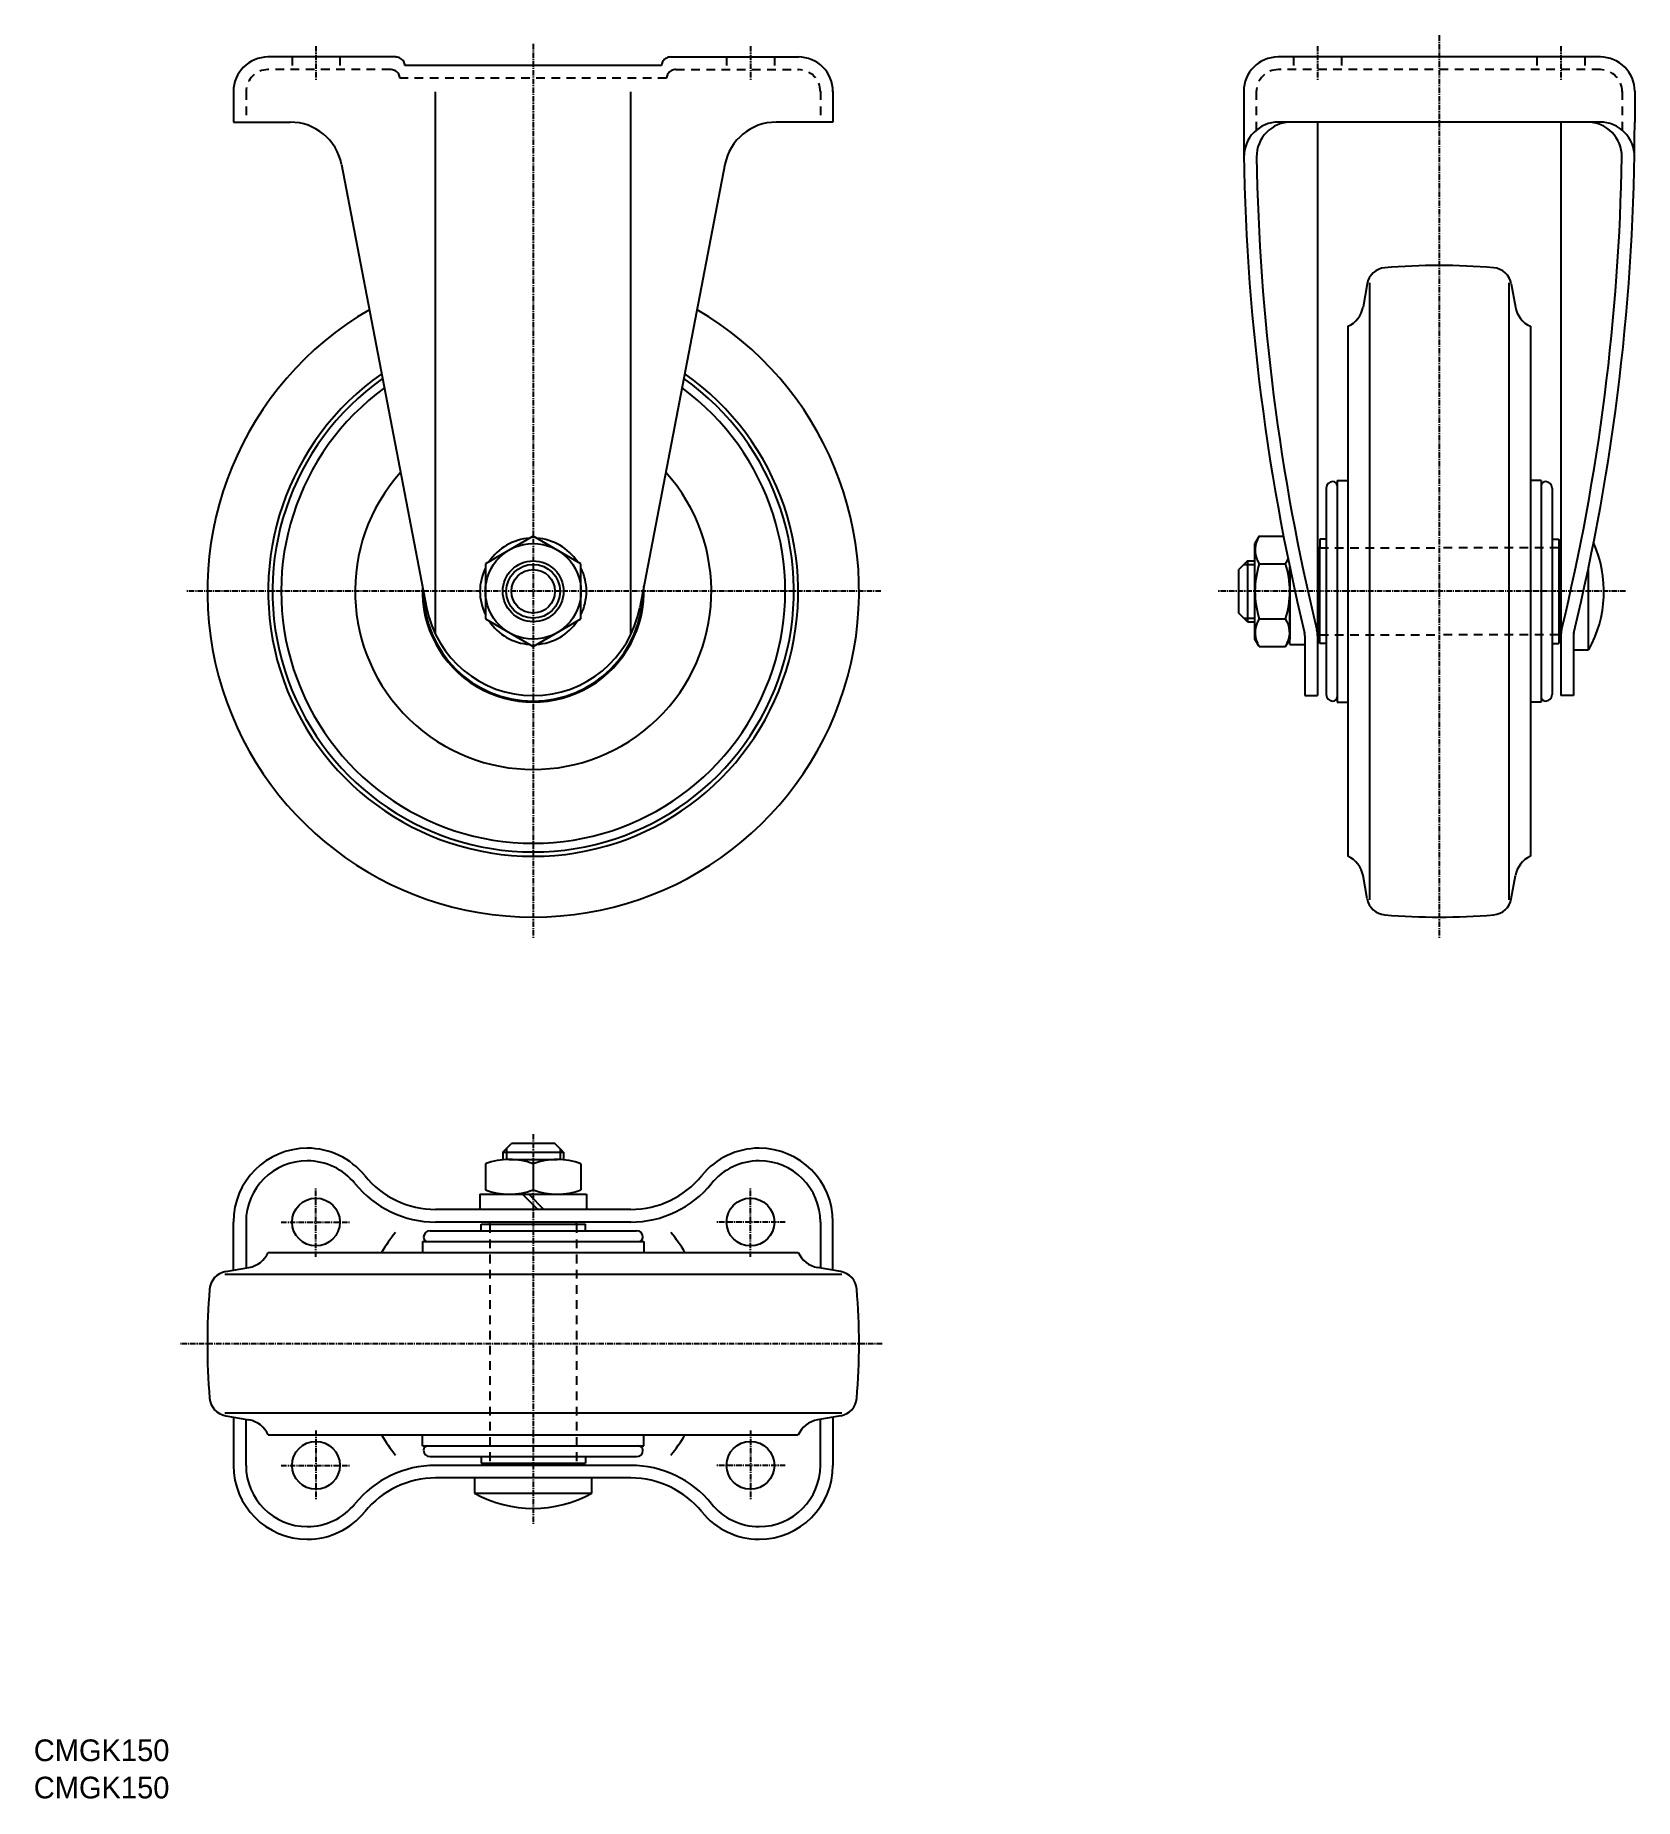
# Model space of a CAD drawing. Extents: x 0 to 368, y 0 to 406.
import ezdxf

# ---------------------------------------------------------------- set-up
doc = ezdxf.new("R2010")
doc.units = 0
doc.linetypes.add('CENTER', pattern=[2, 1.25, -0.25, 0.25, -0.25])
doc.linetypes.add('DASHED', pattern=[3.5, 2, -1.5])
doc.layers.get('0').update_dxf_attribs({"linetype": 'CONTINUOUS'})
doc.layers.add('CENTER', color=1, linetype='CENTER')

msp = doc.modelspace()

# ---------------------------------------------------------------- linework, layer by layer
at = {"color": 7, "linetype": 'CONTINUOUS'}
for p, q in [((83.24, 400.86), (53.84, 400.86)), ((144.5, 398.86), (85.39, 398.86)), ((146.64, 400.86), (176.04, 400.86)), ((360.56, 400.86), (286.46, 400.86)), ((45.94, 392.96), (45.94, 385.86)), ((92.44, 267.96), (92.44, 392.86)), ((137.44, 267.96), (137.44, 392.86)), ((183.94, 392.96), (183.94, 385.86)), ((278.46, 392.96), (278.46, 385.86)), ((368.46, 392.96), (368.46, 385.86)), ((45.94, 385.86), (59.03, 385.86)), ((183.94, 385.86), (170.86, 385.86)), ((360.5, 385.86), (286.43, 385.86)), ((295.46, 385.86), (295.46, 253.86)), ((351.46, 385.86), (351.46, 253.86)), ((70.81, 376.12), (90.39, 274.14)), ((159.07, 376.12), (139.5, 274.14)), ((306.87, 348.63), (305.93, 343.29)), ((307.46, 206.86), (307.46, 348.86)), ((339.46, 348.86), (339.46, 206.86)), ((340.06, 348.63), (341, 343.29)), ((302.46, 338.86), (302.46, 216.86)), ((344.46, 338.86), (344.46, 216.86)), ((297.46, 301.61), (297.46, 254.11)), ((299.96, 303.36), (302.46, 303.36)), ((299.96, 303.36), (299.96, 252.36)), ((346.96, 303.36), (344.46, 303.36)), ((346.96, 303.36), (346.96, 252.36)), ((349.46, 301.61), (349.46, 254.11)), ((114.94, 290.56), (103.94, 284.21)), ((125.94, 284.21), (114.94, 290.56)), ((282.06, 290.56), (281.06, 288.86)), ((281.06, 266.86), (281.06, 288.86)), ((282.06, 290.56), (287.63, 290.56)), ((297.46, 289.86), (295.96, 289.86)), ((295.96, 289.86), (295.96, 287.86)), ((349.46, 289.86), (350.96, 289.86)), ((350.96, 289.86), (350.96, 287.86)), ((103.94, 284.21), (103.94, 271.51)), ((125.94, 271.51), (125.94, 284.21)), ((279.36, 284.86), (277.36, 282.86)), ((279.36, 284.86), (281.06, 284.86)), ((279.36, 284.86), (279.36, 270.86)), ((282.06, 284.21), (288.06, 284.21)), ((295.96, 287.86), (295.46, 287.86)), ((295.96, 265.86), (295.96, 287.86)), ((350.96, 287.86), (351.46, 287.86)), ((350.96, 287.86), (350.96, 265.86)), ((277.36, 272.86), (277.36, 282.86)), ((289.06, 265.61), (289.06, 283.45)), ((289.06, 281.84), (289.06, 266.86)), ((357.86, 264.36), (357.86, 283.45)), ((279.36, 270.86), (277.36, 272.86)), ((103.94, 271.51), (114.94, 265.16)), ((114.94, 265.16), (125.94, 271.51)), ((279.36, 270.86), (281.06, 270.86)), ((282.06, 271.51), (288.06, 271.51)), ((282.06, 265.16), (281.06, 266.86)), ((282.06, 265.16), (288.06, 265.16)), ((288.06, 265.16), (289.06, 266.86)), ((289.06, 265.61), (292.56, 265.61)), ((292.56, 267.61), (292.56, 253.86)), ((295.96, 267.86), (295.46, 267.86)), ((297.46, 265.86), (295.96, 265.86)), ((349.46, 265.86), (350.96, 265.86)), ((350.96, 267.86), (351.46, 267.86)), ((354.36, 267.61), (354.36, 253.86)), ((354.36, 264.36), (357.86, 264.36)), ((292.56, 253.86), (295.46, 253.86)), ((299.96, 252.36), (302.46, 252.36)), ((346.96, 252.36), (344.46, 252.36)), ((354.36, 253.86), (351.46, 253.86)), ((306.87, 207.08), (305.93, 212.42)), ((340.06, 207.08), (341, 212.42)), ((107.94, 148.77), (109.94, 150.77)), ((119.94, 150.77), (109.94, 150.77)), ((121.94, 148.77), (119.94, 150.77)), ((62.94, 149.67), (62.95, 149.67)), ((62.94, 146.77), (62.95, 146.77)), ((107.94, 148.77), (121.94, 148.77)), ((107.94, 148.77), (107.94, 147)), ((109.44, 147.07), (120.44, 147.07)), ((121.94, 148.77), (121.94, 147)), ((166.94, 149.67), (166.94, 149.67)), ((166.94, 146.77), (166.94, 146.77)), ((103.94, 146.07), (103.94, 140.07)), ((114.94, 146.07), (114.94, 140.07)), ((125.94, 146.07), (125.94, 140.07)), ((102.69, 139.07), (127.19, 139.07)), ((102.69, 139.07), (102.69, 135.57)), ((112.49, 139.07), (115.99, 135.57)), ((113.9, 139.07), (117.4, 135.57)), ((127.19, 139.07), (127.19, 135.57)), ((137.4, 135.57), (92.49, 135.57)), ((45.94, 121.58), (45.94, 132.67)), ((48.84, 132.67), (48.84, 122.09)), ((91.19, 130.67), (138.69, 130.67)), ((137.4, 132.67), (92.49, 132.67)), ((102.94, 130.67), (102.94, 132.17)), ((102.94, 132.17), (126.94, 132.17)), ((104.94, 132.17), (104.94, 132.67)), ((124.94, 132.17), (124.94, 132.67)), ((126.94, 130.67), (126.94, 132.17)), ((181.04, 132.67), (181.04, 122.09)), ((183.94, 121.58), (183.94, 132.67)), ((89.44, 128.17), (89.44, 125.67)), ((89.44, 128.17), (140.44, 128.17)), ((140.44, 128.17), (140.44, 125.67)), ((44.17, 121.27), (49.51, 122.21)), ((53.94, 125.67), (175.94, 125.67)), ((185.72, 121.27), (180.38, 122.21)), ((43.94, 120.67), (185.94, 120.67)), ((185.94, 88.67), (43.94, 88.67)), ((44.17, 88.08), (49.51, 87.14)), ((45.94, 87.77), (45.94, 76.67)), ((48.84, 76.67), (48.84, 87.25)), ((185.72, 88.08), (180.38, 87.14)), ((181.04, 76.67), (181.04, 87.25)), ((183.94, 87.77), (183.94, 76.67)), ((53.94, 83.67), (175.94, 83.67)), ((89.44, 81.17), (89.44, 83.67)), ((140.44, 81.17), (140.44, 83.67)), ((89.44, 81.17), (140.44, 81.17)), ((91.19, 78.67), (138.69, 78.67)), ((102.94, 78.67), (102.94, 77.17)), ((102.94, 77.17), (126.94, 77.17)), ((104.94, 77.17), (104.94, 76.67)), ((124.94, 77.17), (124.94, 76.67)), ((126.94, 78.67), (126.94, 77.17)), ((137.4, 76.67), (92.49, 76.67)), ((137.4, 73.77), (92.49, 73.77)), ((101.44, 73.77), (101.44, 70.27)), ((128.44, 70.27), (128.44, 73.77)), ((101.44, 70.27), (128.44, 70.27)), ((166.94, 62.57), (166.94, 62.57)), ((166.94, 59.67), (166.94, 59.67))]:
    msp.add_line(p, q, dxfattribs=at)
at = {"color": 3, "linetype": 'DASHED'}
for p, q in [((82.1, 397.96), (53.84, 397.96)), ((59.44, 400.86), (59.44, 397.96)), ((70.44, 400.86), (70.44, 397.96)), ((147.79, 397.96), (176.04, 397.96)), ((159.44, 400.86), (159.44, 397.96)), ((170.44, 400.86), (170.44, 397.96)), ((360.56, 397.96), (286.46, 397.96)), ((289.96, 400.86), (289.96, 397.96)), ((300.96, 400.86), (300.96, 397.96)), ((345.96, 400.86), (345.96, 397.96)), ((356.96, 400.86), (356.96, 397.96)), ((145.64, 395.96), (84.25, 395.96)), ((48.84, 392.96), (48.84, 385.86)), ((181.04, 392.96), (181.04, 385.86)), ((281.36, 392.96), (281.36, 384.02)), ((365.56, 392.96), (365.56, 384.02)), ((295.96, 287.86), (323.46, 287.86)), ((350.96, 287.86), (323.46, 287.86)), ((295.96, 267.86), (323.46, 267.86)), ((350.96, 267.86), (323.46, 267.86)), ((104.94, 132.17), (104.94, 77.17)), ((124.94, 132.17), (124.94, 77.17))]:
    msp.add_line(p, q, dxfattribs=at)
at = {"color": 3, "linetype": 'CONTINUOUS'}
for p, q in [((278.55, 284.04), (281.08, 284.04)), ((278.55, 271.67), (281.08, 271.67)), ((108.76, 149.58), (108.76, 147.06)), ((121.13, 149.58), (121.13, 147.06))]:
    msp.add_line(p, q, dxfattribs=at)
at = {"color": 3, "linetype": 'DASHED'}
for points in [[(84.25, 395.96), (84.23, 396.21), (84.18, 396.45), (84.1, 396.69), (83.98, 396.92), (83.84, 397.13), (83.67, 397.32), (83.48, 397.49), (83.26, 397.64), (83.03, 397.76), (82.78, 397.85), (82.52, 397.92), (82.25, 397.95), (82.1, 397.96)], [(147.79, 397.96), (147.52, 397.94), (147.25, 397.89), (147, 397.82), (146.76, 397.71), (146.53, 397.58), (146.32, 397.42), (146.14, 397.24), (145.98, 397.04), (145.85, 396.82), (145.75, 396.59), (145.68, 396.35), (145.65, 396.1), (145.64, 395.96)]]:
    msp.add_lwpolyline(points, dxfattribs=at)
at = {"color": 7, "linetype": 'CONTINUOUS'}
for points in [[(85.39, 398.86), (85.37, 399.11), (85.32, 399.35), (85.24, 399.59), (85.13, 399.82), (84.98, 400.03), (84.81, 400.22), (84.62, 400.39), (84.4, 400.54), (84.17, 400.66), (83.92, 400.75), (83.66, 400.82), (83.4, 400.85), (83.24, 400.86)], [(146.64, 400.86), (146.38, 400.84), (146.11, 400.79), (145.86, 400.72), (145.62, 400.61), (145.39, 400.48), (145.18, 400.32), (145, 400.14), (144.84, 399.94), (144.71, 399.72), (144.61, 399.49), (144.54, 399.25), (144.5, 399), (144.5, 398.86)]]:
    msp.add_lwpolyline(points, dxfattribs=at)
for centre, radius in [((114.94, 277.86), 11), ((114.94, 277.86), 7), ((114.94, 277.86), 5), ((64.94, 132.67), 5.5), ((164.94, 132.67), 5.5), ((64.94, 76.67), 5.5), ((164.94, 76.67), 5.5)]:
    msp.add_circle(centre, radius, dxfattribs=at)
at = {"color": 3, "linetype": 'CONTINUOUS'}
msp.add_circle((114.94, 277.86), 6.19, dxfattribs=at)
at = {"color": 7, "linetype": 'CONTINUOUS'}
for centre, radius, start, end in [((53.94, 392.86), 8, 90, 180), ((175.94, 392.86), 8, 0, 90), ((286.36, 392.96), 7.9, 90, 180), ((360.56, 392.96), 7.9, 0, 90), ((59.03, 373.86), 12, 10.8682, 90), ((170.86, 373.86), 12, 90, 169.132), ((778.41, 385.86), 499.95, 180, 193.6), ((286.43, 377.96), 7.9, 90, 180.92), ((289.33, 377.96), 7.9, 90, 180.925), ((-131.49, 385.86), 499.95, 346.4, 0), ((357.6, 377.96), 7.9, 359.075, 90), ((360.5, 377.96), 7.9, 359.08, 90), ((778.41, 385.86), 497.05, 180.925, 193.6), ((-131.49, 385.86), 497.05, 346.4, 359.075), ((311.3, 347.85), 4.5, 94.7952, 170), ((323.46, 202.86), 150, 85.2048, 94.7952), ((335.62, 347.85), 4.5, 10, 85.2048), ((114.94, 277.86), 75, 120.187, 59.8133), ((300.02, 344.34), 6, 294.0374, 350), ((346.91, 344.34), 6, 190, 245.9626), ((114.94, 277.86), 61, 124.869, 55.1313), ((114.94, 277.86), 60, 125.295, 54.7054), ((114.94, 277.86), 58, 126.195, 53.8048), ((114.94, 277.86), 41, 138.108, 41.8916), ((298.96, 301.61), 1.5, 90, 180), ((298.96, 302.11), 1, 0, 90), ((347.96, 302.11), 1, 90, 180), ((347.96, 301.61), 1.5, 0, 90), ((114.94, 277.86), 12.25, 93.8911, 146.109), ((114.94, 277.86), 12.25, 33.8911, 86.1089), ((286.6, 287.38), 5.54, 154.079, 214.96), ((333.58, 277.86), 27.79, 330.931, 23.7833), ((301.73, 277.86), 20.67, 162.103, 197.897), ((283.52, 287.38), 5.54, 325.04, 338.352), ((268.4, 277.86), 20.67, 342.103, 17.8966), ((114.94, 277.86), 12.25, 153.891, 206.109), ((114.94, 277.86), 12.25, 333.891, 26.1089), ((114.94, 277.86), 25.5, 177.523, 2.4768), ((114.94, 277.86), 25.25, 180.174, 359.826), ((114.94, 278.86), 25, 190.868, 270), ((114.94, 278.86), 25, 270, 349.132), ((114.94, 277.86), 12.25, 213.891, 266.109), ((114.94, 277.86), 12.25, 273.891, 326.109), ((286.6, 268.33), 5.54, 145.04, 205.921), ((283.52, 268.33), 5.54, 334.079, 34.9603), ((289.66, 267.61), 2.9, 0, 13.6003), ((289.66, 267.61), 5.8, 0, 13.6003), ((357.26, 267.61), 5.8, 166.4, 180), ((357.26, 267.61), 2.9, 166.4, 180), ((298.96, 254.11), 1.5, 180, 270), ((298.96, 253.61), 1, 270, 0), ((347.96, 253.61), 1, 180, 270), ((347.96, 254.11), 1.5, 270, 0), ((300.02, 211.38), 6, 9.9999, 65.9628), ((346.91, 211.38), 6, 114.0372, 170.0001), ((311.3, 207.87), 4.5, 190, 265.205), ((335.62, 207.87), 4.5, 274.795, 350), ((323.46, 352.86), 150, 265.205, 274.795), ((62.94, 132.67), 17, 90, 180), ((62.94, 132.67), 14.1, 90, 180), ((62.95, 132.67), 17, 38.9715, 90), ((62.95, 132.67), 14.1, 38.9715, 90), ((109.44, 131.45), 15.62, 69.3903, 110.61), ((120.44, 131.45), 15.62, 69.3903, 110.61), ((166.94, 132.67), 17, 90, 141.0285), ((166.94, 132.67), 14.1, 90, 141.0285), ((166.94, 132.67), 17, 0, 90), ((166.94, 132.67), 14.1, 0, 90), ((92.49, 156.57), 21, 218.9715, 270), ((137.4, 156.57), 21, 270, 321.0285), ((92.49, 156.57), 23.9, 218.9715, 270), ((109.44, 154.7), 15.62, 249.39, 290.61), ((120.44, 154.7), 15.62, 249.39, 290.61), ((137.4, 156.57), 23.9, 270, 321.0285), ((114.94, 104.67), 40.76, 141.056, 148.986), ((91.19, 129.17), 1.5, 90, 180), ((138.69, 129.17), 1.5, 0, 90), ((114.94, 104.67), 40.76, 31.0143, 38.9438), ((90.69, 129.17), 1, 180, 270), ((139.19, 129.17), 1, 270, 0), ((48.46, 128.12), 6, 280, 335.9678), ((181.42, 128.12), 6, 204.0322, 260), ((44.95, 116.84), 4.5, 100, 175.205), ((184.93, 116.84), 4.5, 4.7952, 80), ((189.94, 104.67), 150, 175.205, 184.795), ((39.94, 104.67), 150, 355.205, 4.7952), ((44.95, 92.51), 4.5, 184.795, 260), ((184.93, 92.51), 4.5, 280, 355.205), ((48.46, 81.23), 6, 24.0385, 80), ((181.42, 81.23), 6, 100, 155.9615), ((114.94, 104.67), 40.76, 211.014, 218.944), ((114.94, 104.67), 40.76, 321.056, 328.986), ((90.69, 80.17), 1, 90, 180), ((91.19, 80.17), 1.5, 180, 270), ((138.69, 80.17), 1.5, 270, 0), ((139.19, 80.17), 1, 0, 90), ((62.94, 76.67), 17, 180, 270), ((62.94, 76.67), 14.1, 180, 270), ((92.49, 52.77), 23.9, 90, 141.0275), ((92.49, 52.77), 21, 90, 141.0275), ((137.4, 52.77), 23.9, 38.9725, 90), ((137.4, 52.77), 21, 38.9725, 90), ((166.94, 76.67), 17, 270, 0), ((166.94, 76.67), 14.1, 270, 0), ((114.94, 94.56), 27.79, 240.931, 299.069), ((62.95, 76.67), 14.1, 270, 321.0275), ((62.95, 76.67), 17, 270, 321.0275), ((166.94, 76.67), 17, 218.9725, 270), ((166.94, 76.67), 14.1, 218.9725, 270)]:
    msp.add_arc(centre, radius, start, end, dxfattribs=at)
at = {"color": 3, "linetype": 'DASHED'}
for centre, start, end in [((53.94, 392.86), 90, 180), ((175.94, 392.86), 0, 90), ((286.46, 392.86), 90, 180), ((360.46, 392.86), 0, 90)]:
    msp.add_arc(centre, 5.1, start, end, dxfattribs=at)
at = {"layer": 'CENTER', "color": 1, "linetype": 'CENTER'}
for p, q in [((64.94, 403.36), (64.94, 395.46)), ((114.94, 403.86), (114.94, 197.86)), ((164.94, 403.36), (164.94, 395.46)), ((295.46, 403.36), (295.46, 395.46)), ((323.46, 405.86), (323.46, 197.86)), ((351.46, 403.36), (351.46, 395.46)), ((194.94, 277.86), (34.94, 277.86)), ((366.36, 277.86), (272.36, 277.86)), ((114.94, 152.93), (114.94, 63.01)), ((64.94, 124.67), (64.94, 140.67)), ((164.94, 124.67), (164.94, 140.67)), ((56.94, 132.67), (72.94, 132.67)), ((172.94, 132.67), (156.94, 132.67)), ((195.23, 104.67), (33.65, 104.67)), ((64.94, 84.67), (64.94, 68.67)), ((164.94, 84.67), (164.94, 68.67)), ((56.94, 76.67), (72.94, 76.67)), ((172.94, 76.67), (156.94, 76.67))]:
    msp.add_line(p, q, dxfattribs=at)

# ---------------------------------------------------------------- texts
for p in [(0, 8.58), (0, 0)]:
    msp.add_text('CMGK150', height=5).set_placement(p)

doc.saveas('drawing.dxf')
